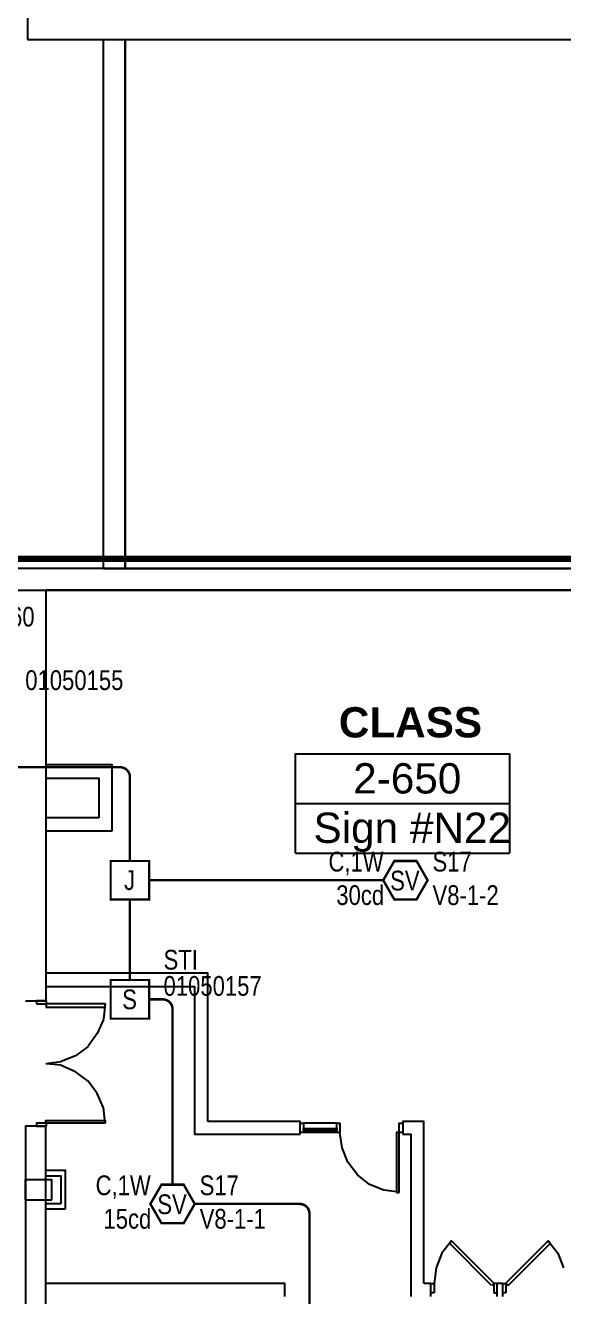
# Model space of a CAD drawing. Header units: inches. Extents: x 9349 to 17082, y 17684 to 25415.
# Drawn here: x 13553 to 13880, y 22518 to 23291 of the extents above; entities that cross this region are included whole.
import ezdxf
from ezdxf.enums import TextEntityAlignment as Align

# ---------------------------------------------------------------- set-up
doc = ezdxf.new("R2010")
doc.units = ezdxf.units.IN
doc.header["$LTSCALE"] = 0.25
doc.header["$MEASUREMENT"] = 0
for name, color, linetype in [('BACKGROUND', 8, 'Continuous'), ('CONDUIT', 6, 'Continuous'), ('DUCT DETECTOR', 1, 'Continuous'), ('JUNCTION BOX', 1, 'Continuous'), ('PULL STATION', 1, 'Continuous'), ('RELAY MODULES', 1, 'Continuous'), ('SPEAKER STROBE', 1, 'Continuous')]:
    doc.layers.add(name, color=color, linetype=linetype)
doc.styles.add('Arial', font='arial.ttf', dxfattribs={"width": 0.8})
doc.styles.add('PDF Arial', font='arial.ttf')
doc.styles.add('PDF Arial Bold', font='arialbd.ttf')

# ---------------------------------------------------------------- blocks, each defined once
blk = doc.blocks.new('SIGA-CR')
at = {"layer": 'RELAY MODULES', "const_width": 1.3}
blk.add_lwpolyline([(-11.5, -11.68), (-11.5, 11.7), (11.89, 11.7), (11.89, -11.68)], close=True, dxfattribs=at)
at = {"layer": 'RELAY MODULES', "style": 'Arial', "width": 0.8}
blk.add_text('CR', height=12, dxfattribs=at).set_placement((0, 0), align=Align.MIDDLE)
for tag, p in [('ADDRESS', (20.64, 8.96)), ('ZONE', (20.64, -8.58))]:
    blk.add_attdef(tag, text='', height=12, dxfattribs=at).set_placement(p, align=Align.MIDDLE_LEFT)
blk.add_attdef('SUBSCRIPT', text='', height=12, dxfattribs=at).set_placement((-16.56, -9.02), align=Align.MIDDLE_RIGHT)
blk = doc.blocks.new('SIGA-SD')
at = {"layer": 'DUCT DETECTOR', "const_width": 1.3}
blk.add_lwpolyline([(-11.5, -11.68), (-11.5, 11.7), (11.89, 11.7), (11.89, -11.68)], close=True, dxfattribs=at)
at = {"layer": 'DUCT DETECTOR', "style": 'Arial', "width": 0.8}
blk.add_text('DD', height=12, dxfattribs=at).set_placement((0, 0), align=Align.MIDDLE)
for tag, p in [('ADDRESS', (20.64, 8.96)), ('ZONE', (20.64, -8.58))]:
    blk.add_attdef(tag, text='', height=12, dxfattribs=at).set_placement(p, align=Align.MIDDLE_LEFT)
blk.add_attdef('SUBSCRIPT', text='', height=12, dxfattribs=at).set_placement((-16.56, -9.02), align=Align.MIDDLE_RIGHT)
blk = doc.blocks.new('SIGA-278')
at = {"layer": 'PULL STATION', "const_width": 1.3}
blk.add_lwpolyline([(-11.5, -11.68), (-11.5, 11.7), (11.89, 11.7), (11.89, -11.68)], close=True, dxfattribs=at)
at = {"layer": 'PULL STATION', "style": 'Arial', "width": 0.8}
blk.add_text('S', height=12, dxfattribs=at).set_placement((0, 0), align=Align.MIDDLE)
for tag, p in [('ADDRESS', (20.64, 8.96)), ('ZONE', (20.64, -8.58))]:
    blk.add_attdef(tag, text='', height=12, dxfattribs=at).set_placement(p, align=Align.MIDDLE_LEFT)
blk.add_attdef('SUBSCRIPT', text='', height=12, dxfattribs=at).set_placement((-16.56, -9.02), align=Align.MIDDLE_RIGHT)
blk = doc.blocks.new('GC-S7VM')
at = {"layer": 'SPEAKER STROBE', "const_width": 1.46}
blk.add_lwpolyline([(13.83, 0.21), (7.08, 11.9), (-6.42, 11.9), (-13.17, 0.21), (-6.42, -11.49), (7.08, -11.49)], close=True, dxfattribs=at)
at = {"layer": 'SPEAKER STROBE', "style": 'Arial', "width": 0.8}
blk.add_text('SV', height=12, dxfattribs=at).set_placement((0, 0), align=Align.MIDDLE)
for tag, p in [('C', (-12.95, 11.52)), ('CANDELA', (-12.62, -8.82)), ('1/2W', (-12.62, -29.16))]:
    blk.add_attdef(tag, text='', height=12, dxfattribs=at).set_placement(p, align=Align.MIDDLE_RIGHT)
for tag, p in [('Speaker_Circuit', (16.8, 11.52)), ('Visual_Circuit', (16.8, -8.82))]:
    blk.add_attdef(tag, text='', height=12, dxfattribs=at).set_placement(p, align=Align.MIDDLE_LEFT)
blk = doc.blocks.new('JUNCTION BOX')
at = {"const_width": 1.3}
blk.add_lwpolyline([(-11.5, -11.68), (-11.5, 11.7), (11.89, 11.7), (11.89, -11.68)], close=True, dxfattribs=at)
at = {"style": 'Arial', "width": 0.8}
blk.add_text('J', height=12, dxfattribs=at).set_placement((0, 0), align=Align.MIDDLE)
blk.add_attdef('SUBSCRIPT', text='', height=12, dxfattribs=at).set_placement((-16.56, -9.02), align=Align.MIDDLE_RIGHT)

msp = doc.modelspace()

# ---------------------------------------------------------------- linework, layer by layer
at = {"lineweight": 0, "const_width": 4}
msp.add_lwpolyline([(13382.71, 22966.64), (14072.91, 22966.64), (14072.91, 22377.38)], dxfattribs=at)
at = {"layer": 'BACKGROUND'}
for points in [[(13553.84, 23561.47), (13553.84, 23282.16)], [(13553.84, 23282.17), (13570.91, 23282.17)], [(13600.13, 22960.72), (13600.13, 23282.17), (13613.32, 23282.17), (13613.32, 22960.72), (13613.32, 23282.17), (13903.55, 23282.17)], [(13600.16, 23003.5), (13600.16, 23079.67)], [(13942.78, 22947.55), (13942.78, 22960.74), (12009.39, 22960.74), (11997.49, 22960.74), (12009.39, 22960.74)], [(13600.14, 22960.74), (13613.32, 22960.74), (13930.57, 22960.74)], [(13903.58, 22947.58), (13565.14, 22947.58)], [(13716.83, 22818.03), (13716.83, 22848.25), (13847.01, 22848.25), (13847.01, 22818.03)], [(13605.29, 22833.46), (13605.29, 22841.49), (13565.1, 22841.49)], [(13565.13, 22833.47), (13597.25, 22833.47), (13597.25, 22809.37)], [(13605.3, 22801.32), (13605.3, 22833.47)], [(13716.81, 22787.79), (13716.81, 22818.02), (13846.98, 22818.02), (13846.98, 22787.79)], [(13716.81, 22818.02), (13846.98, 22818.02)], [(13597.26, 22809.37), (13565.11, 22809.37)], [(13565.09, 22801.3), (13597.23, 22801.3), (13605.26, 22801.3)], [(13716.84, 22787.84), (13847.01, 22787.84)], [(13663.48, 22706.81), (13663.48, 22714.86), (13565.1, 22714.86)], [(13565.14, 22706.84), (13655.44, 22706.84), (13655.44, 22617.17)], [(13663.5, 22624.87), (13663.5, 22706.84)], [(13552.58, 22698.14), (13565.12, 22698.14), (13565.12, 22696.21)], [(13565.12, 22698.14), (13559.33, 22698.14), (13559.33, 22696.21)], [(13559.33, 22696.2), (13565.12, 22696.2)], [(13601.1, 22694.27), (13601.1, 22696.2), (13565.12, 22696.2), (13565.12, 22694.27)], [(13601.1, 22696.2), (13600.14, 22686.89)], [(13565.08, 22694.26), (13601.08, 22694.26)], [(13600.14, 22686.88), (13596.29, 22678.21)], [(13596.32, 22678.23), (13590.85, 22670.51)], [(13590.81, 22670.48), (13583.09, 22664.69)], [(13574.4, 22661.15), (13565.08, 22659.86)], [(13574.44, 22658.94), (13565.13, 22659.9)], [(13583.09, 22655.04), (13574.41, 22658.9)], [(13583.12, 22664.72), (13574.43, 22661.18)], [(13590.82, 22649.3), (13583.1, 22655.08)], [(13596.27, 22641.87), (13590.8, 22649.26)], [(13600.12, 22633.18), (13596.27, 22641.87)], [(13601.13, 22623.89), (13600.15, 22633.23)], [(13559.34, 22621.96), (13565.11, 22621.96), (13552.58, 22621.96), (13552.58, 22076.51)], [(13565.13, 22623.9), (13559.32, 22623.9), (13559.32, 22621.97)], [(13565.1, 22623.86), (13565.1, 22625.47), (13601.1, 22625.47), (13601.1, 22623.86)], [(13601.12, 22623.9), (13565.13, 22623.9), (13565.13, 22621.97)], [(13719.7, 22617.13), (13719.7, 22624.84), (13663.45, 22624.84)], [(13719.74, 22618.13), (13719.74, 22623.9), (13721.67, 22623.9), (13721.67, 22618.13)], [(13721.61, 22619.37), (13721.61, 22620.65), (13741.88, 22620.65), (13741.88, 22619.37)], [(13741.9, 22619.4), (13721.64, 22619.4)], [(13741.92, 22623.9), (13721.67, 22623.9)], [(13741.92, 22618.13), (13741.92, 22623.9), (13743.82, 22623.9), (13743.82, 22618.13)], [(13779.85, 22618.13), (13779.85, 22623.9), (13782.08, 22623.9), (13782.08, 22618.13)], [(13794.92, 22526.49), (13794.92, 22624.84), (13786.88, 22624.84), (13782.05, 22624.84), (13782.05, 22617.13)], [(13552.6, 22613.95), (13552.6, 22613.62)], [(13655.42, 22617.14), (13663.48, 22617.14), (13719.72, 22617.14)], [(13745.08, 22608.78), (13743.81, 22618.09), (13741.87, 22618.09), (13721.62, 22618.09), (13719.71, 22618.09)], [(13779.79, 22581.77), (13779.79, 22618.09), (13778.19, 22618.09), (13778.19, 22581.77)], [(13782.05, 22618.09), (13779.79, 22618.09)], [(13782.08, 22617.14), (13786.9, 22617.14), (13786.9, 22526.5)], [(13748.64, 22600.09), (13745.1, 22608.76)], [(13754.44, 22592.41), (13748.66, 22600.12)], [(13568.63, 22577.25), (13568.63, 22589.48), (13552.55, 22589.48), (13552.55, 22577.25)], [(13565.11, 22591.73), (13574.11, 22591.73), (13574.11, 22574.71)], [(13577.02, 22591.78), (13577.02, 22594.98), (13565.14, 22594.98)], [(13576.98, 22571.8), (13576.98, 22591.73)], [(13761.85, 22586.64), (13754.45, 22592.41)], [(13770.49, 22583.05), (13761.82, 22586.6)], [(13779.83, 22581.82), (13770.52, 22583.09)], [(13778.22, 22581.78), (13779.81, 22581.78)], [(13552.58, 22577.27), (13568.64, 22577.27)], [(13574.12, 22574.7), (13565.11, 22574.7)], [(13565.11, 22571.82), (13574.11, 22571.82), (13577, 22571.82)], [(13811.67, 22552.23), (13805.87, 22544.85)], [(13810.37, 22550.93), (13811.67, 22552.23), (13837.37, 22526.52)], [(13836.06, 22525.19), (13810.37, 22550.92)], [(13871.78, 22550.93), (13870.49, 22552.23), (13844.75, 22526.52)], [(13846.03, 22525.19), (13871.76, 22550.92)], [(13870.49, 22552.23), (13876.28, 22544.85)], [(13805.87, 22544.84), (13802.34, 22535.85)], [(13876.27, 22544.84), (13879.8, 22535.85)], [(13802.35, 22535.83), (13801.06, 22526.5)], [(13710.4, 22518.48), (13710.4, 22526.5), (13667.33, 22526.5), (13565.11, 22526.5)], [(13786.9, 22526.5), (13786.9, 22526.5)], [(13786.9, 22526.5), (13786.9, 22518.48)], [(13794.93, 22526.5), (13794.93, 22526.5)], [(13799.11, 22518.48), (13799.11, 22526.5), (13794.93, 22526.5)], [(13799.11, 22526.5), (13801.05, 22526.5), (13801.05, 22520.7)], [(13837.35, 22526.5), (13836.1, 22525.21)], [(13839.28, 22526.5), (13837.35, 22526.5), (13837.35, 22520.7)], [(13842.83, 22518.48), (13842.83, 22526.5), (13839.28, 22526.5), (13839.28, 22518.48)], [(13842.83, 22526.5), (13844.76, 22526.5), (13844.76, 22520.7)], [(13844.76, 22526.5), (13846.05, 22525.21)], [(13801.01, 22520.69), (13799.08, 22520.69)], [(13837.34, 22520.69), (13839.27, 22520.69)], [(13844.74, 22520.69), (13842.81, 22520.69)]]:
    msp.add_lwpolyline(points, dxfattribs=at)
at = {"layer": 'BACKGROUND', "ltscale": 2.668435}
msp.add_lwpolyline([(13570.91, 23282.17), (16430.97, 23282.17)], dxfattribs=at)
at = {"layer": 'BACKGROUND', "ltscale": 6.518304}
msp.add_lwpolyline([(12016.15, 22947.58), (13930.58, 22947.58), (13930.57, 22259.39)], dxfattribs=at)
at = {"layer": 'BACKGROUND', "ltscale": 0.549951}
msp.add_lwpolyline([(13565.14, 22698.18), (13565.14, 22947.58)], dxfattribs=at)
at = {"layer": 'BACKGROUND', "ltscale": 0.615}
msp.add_lwpolyline([(13565.11, 22076.5), (13565.11, 22621.96)], dxfattribs=at)
at = {"layer": 'CONDUIT', "lineweight": 0, "const_width": 1.5}
for points in [[(13520.38, 22840.05), (13610.14, 22840.05, -0.414214), (13616.14, 22834.05), (13616.14, 22783.07)], [(13642.07, 22586.44), (13642.07, 22693.02, 0.414214), (13636.07, 22699.02), (13627.83, 22699.02)], [(13725.32, 22507.1), (13725.32, 22568.74, 0.414214), (13719.32, 22574.74), (13655.57, 22574.74)]]:
    msp.add_lwpolyline(points, format="xyb", dxfattribs=at)
for points in [[(13770.14, 22771.38), (13627.83, 22771.38)], [(13616.14, 22759.69), (13616.14, 22710.71)]]:
    msp.add_lwpolyline(points, dxfattribs=at)

# ---------------------------------------------------------------- block references
at = {"layer": 'DUCT DETECTOR'}
ref = msp.add_blockref('SIGA-SD', (13508.49, 22901.5), dxfattribs=at)
ref.add_attrib('SUBSCRIPT', '01050060', dxfattribs={"height": 12, "style": 'Arial', "width": 0.8}).set_placement((13558.17, 22931.5), align=Align.MIDDLE_RIGHT)
at = {"layer": 'JUNCTION BOX'}
msp.add_blockref('JUNCTION BOX', (13615.94, 22771.37), dxfattribs=at)
at = {"layer": 'PULL STATION'}
ref = msp.add_blockref('SIGA-278', (13615.94, 22699.02), dxfattribs=at)
ref.add_attrib('ADDRESS', 'STI', dxfattribs={"height": 12, "style": 'Arial', "width": 0.8}).set_placement((13636.59, 22723.1), align=Align.MIDDLE_LEFT)
ref.add_attrib('ZONE', '01050157', dxfattribs={"height": 12, "style": 'Arial', "width": 0.8}).set_placement((13636.59, 22707.19), align=Align.MIDDLE_LEFT)
at = {"layer": 'RELAY MODULES'}
msp.add_blockref('SIGA-CR', (13531.87, 22901.5), dxfattribs=at).add_auto_attribs({'ZONE': '01050155'})
at = {"layer": 'SPEAKER STROBE'}
for p, values in [((13783.31, 22771.17), {'C': 'C,1W', 'Speaker_Circuit': 'S17', 'Visual_Circuit': 'V8-1-2', 'CANDELA': '30cd'}), ((13641.75, 22574.54), {'C': 'C,1W', 'Speaker_Circuit': 'S17', 'Visual_Circuit': 'V8-1-1', 'CANDELA': '15cd'})]:
    msp.add_blockref('GC-S7VM', p, dxfattribs=at).add_auto_attribs(values)

# ---------------------------------------------------------------- texts
at = {"layer": 'BACKGROUND', "attachment_point": 7}
for s, insert, char_height, style in [('CLASS', (13743.18, 22857.88), 18.379, 'PDF Arial Bold'), ('2-650', (13751.86, 22823.82), 18.408, 'PDF Arial'), ('Sign #N22', (13727.75, 22788.51), 18.408, 'PDF Arial')]:
    msp.add_mtext(s, dxfattribs=dict(at, insert=insert, char_height=char_height, style=style))

doc.saveas('drawing.dxf')
